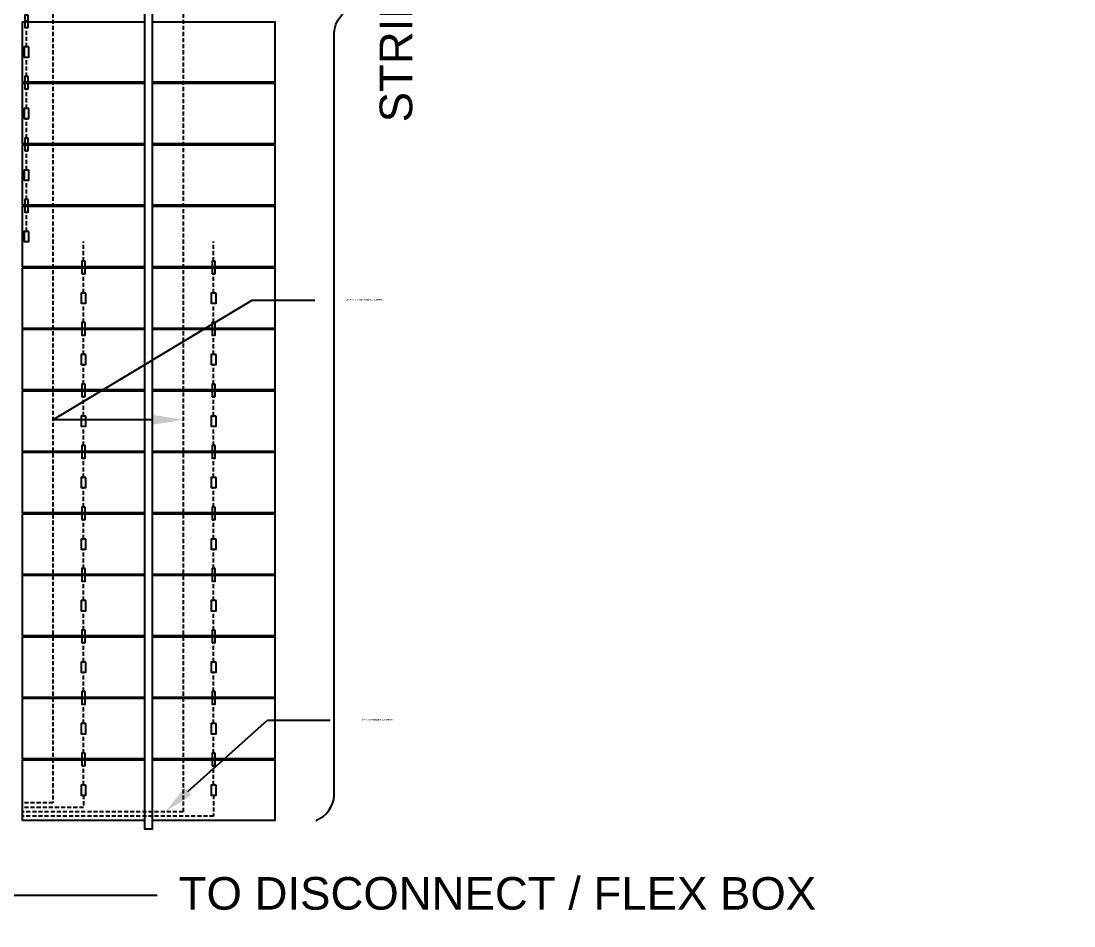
# Model space of a CAD drawing. Header units: feet. Extents: x -327 to 55127, y -2634 to 4121.
# Drawn here: x 1642.8 to 1707.4, y -2506.3 to -2450.7 of the extents above; entities that cross this region are included whole.
import ezdxf
from ezdxf import colors
from ezdxf.entities.mleader import LeaderData, LeaderLine
from ezdxf.math import Vec2, Vec3

# ---------------------------------------------------------------- set-up
doc = ezdxf.new("R2010")
doc.units = ezdxf.units.FT
doc.header["$MEASUREMENT"] = 0
doc.linetypes.add('HIDDEN', pattern=[0.375, 0.25, -0.125])
for name, color, linetype in [('E-CABL-DF', 10, 'DF_CABLE'), ('E-HARN-COMP', 8, 'Continuous'), ('E-TRNK-CABL-NEG', 6, 'HIDDEN'), ('E-TRUNK-CABLE-POS', 6, 'HIDDEN'), ('G-ANNO-TEXT', 1, 'Continuous'), ('PVcase PV Modules (full frames)', 142, 'Continuous')]:
    doc.layers.add(name, color=color, linetype=linetype)
doc.styles.add('NEI-A', font='arial.ttf')
doc.styles.get("Standard").update_dxf_attribs({"font": 'arial.ttf'})
doc.linetypes.add('DF_CABLE', pattern='A,1,-0.2,["DF",Standard,S=0.1,R=0,X=-0.1,Y=-0.05],-0.2', length=1.4)

# ---------------------------------------------------------------- blocks, each defined once
blk = doc.blocks.new('HT72-18X (2x39)')
for points in [[(49978.573, 17293.928), (49978.573, 17143.993), (49979.065, 17143.993), (49979.065, 17293.928), (49978.573, 17293.928)], [(49971.076, 17189.828), (49971.076, 17193.545), (49978.573, 17193.545), (49978.573, 17189.828), (49971.076, 17189.828)], [(49979.065, 17189.828), (49979.065, 17193.545), (49986.562, 17193.545), (49986.562, 17189.828), (49979.065, 17189.828)], [(49971.076, 17186.052), (49971.076, 17189.769), (49978.573, 17189.769), (49978.573, 17186.052), (49971.076, 17186.052)], [(49979.065, 17186.052), (49979.065, 17189.769), (49986.562, 17189.769), (49986.562, 17186.052), (49979.065, 17186.052)], [(49971.076, 17182.276), (49971.076, 17185.993), (49978.573, 17185.993), (49978.573, 17182.276), (49971.076, 17182.276)], [(49979.065, 17182.276), (49979.065, 17185.993), (49986.562, 17185.993), (49986.562, 17182.276), (49979.065, 17182.276)], [(49971.076, 17178.499), (49971.076, 17182.217), (49978.573, 17182.217), (49978.573, 17178.499), (49971.076, 17178.499)], [(49979.065, 17178.499), (49979.065, 17182.217), (49986.562, 17182.217), (49986.562, 17178.499), (49979.065, 17178.499)], [(49971.076, 17174.723), (49971.076, 17178.44), (49978.573, 17178.44), (49978.573, 17174.723), (49971.076, 17174.723)], [(49979.065, 17174.723), (49979.065, 17178.44), (49986.562, 17178.44), (49986.562, 17174.723), (49979.065, 17174.723)], [(49971.076, 17170.947), (49971.076, 17174.664), (49978.573, 17174.664), (49978.573, 17170.947), (49971.076, 17170.947)], [(49979.065, 17170.947), (49979.065, 17174.664), (49986.562, 17174.664), (49986.562, 17170.947), (49979.065, 17170.947)], [(49971.076, 17167.171), (49971.076, 17170.888), (49978.573, 17170.888), (49978.573, 17167.171), (49971.076, 17167.171)], [(49979.065, 17167.171), (49979.065, 17170.888), (49986.562, 17170.888), (49986.562, 17167.171), (49979.065, 17167.171)], [(49971.076, 17163.394), (49971.076, 17167.112), (49978.573, 17167.112), (49978.573, 17163.394), (49971.076, 17163.394)], [(49979.065, 17163.394), (49979.065, 17167.112), (49986.562, 17167.112), (49986.562, 17163.394), (49979.065, 17163.394)], [(49971.076, 17159.618), (49971.076, 17163.335), (49978.573, 17163.335), (49978.573, 17159.618), (49971.076, 17159.618)], [(49979.065, 17159.618), (49979.065, 17163.335), (49986.562, 17163.335), (49986.562, 17159.618), (49979.065, 17159.618)], [(49971.076, 17155.842), (49971.076, 17159.559), (49978.573, 17159.559), (49978.573, 17155.842), (49971.076, 17155.842)], [(49979.065, 17155.842), (49979.065, 17159.559), (49986.562, 17159.559), (49986.562, 17155.842), (49979.065, 17155.842)], [(49971.076, 17152.066), (49971.076, 17155.783), (49978.573, 17155.783), (49978.573, 17152.066), (49971.076, 17152.066)], [(49979.065, 17152.066), (49979.065, 17155.783), (49986.562, 17155.783), (49986.562, 17152.066), (49979.065, 17152.066)], [(49971.076, 17148.289), (49971.076, 17152.007), (49978.573, 17152.007), (49978.573, 17148.289), (49971.076, 17148.289)], [(49979.065, 17148.289), (49979.065, 17152.007), (49986.562, 17152.007), (49986.562, 17148.289), (49979.065, 17148.289)], [(49971.076, 17144.513), (49971.076, 17148.23), (49978.573, 17148.23), (49978.573, 17144.513), (49971.076, 17144.513)], [(49979.065, 17144.513), (49979.065, 17148.23), (49986.562, 17148.23), (49986.562, 17144.513), (49979.065, 17144.513)]]:
    blk.add_lwpolyline(points)

msp = doc.modelspace()

# ---------------------------------------------------------------- linework, layer by layer
at = {"layer": 'E-CABL-DF', "linetype": 'Continuous', "flags": 128}
msp.add_lwpolyline([(1651.199, -2504.398), (1647.332, -2504.398), (1639.073, -2504.398), (1639.073, -2500.772)], dxfattribs=at)
at = {"layer": 'E-HARN-COMP'}
for points in [[(1643.273, -2450.351), (1643.079, -2450.351), (1643.079, -2450.732), (1643.273, -2450.732)], [(1643.273, -2450.732), (1643.079, -2450.732), (1643.079, -2451.112), (1643.273, -2451.112)], [(1643.326, -2452.309), (1643.025, -2452.309), (1643.025, -2452.93), (1643.326, -2452.93)], [(1643.273, -2454.128), (1643.079, -2454.128), (1643.079, -2454.508), (1643.273, -2454.508)], [(1643.273, -2454.508), (1643.079, -2454.508), (1643.079, -2454.888), (1643.273, -2454.888)], [(1643.326, -2456.085), (1643.025, -2456.085), (1643.025, -2456.707), (1643.326, -2456.707)], [(1643.273, -2457.904), (1643.079, -2457.904), (1643.079, -2458.284), (1643.273, -2458.284)], [(1643.273, -2458.284), (1643.079, -2458.284), (1643.079, -2458.664), (1643.273, -2458.664)], [(1643.326, -2459.862), (1643.025, -2459.862), (1643.025, -2460.483), (1643.326, -2460.483)], [(1643.273, -2461.68), (1643.079, -2461.68), (1643.079, -2462.06), (1643.273, -2462.06)], [(1643.273, -2462.06), (1643.079, -2462.06), (1643.079, -2462.441), (1643.273, -2462.441)], [(1643.326, -2463.638), (1643.025, -2463.638), (1643.025, -2464.259), (1643.326, -2464.259)], [(1646.765, -2465.456), (1646.572, -2465.456), (1646.572, -2465.837), (1646.765, -2465.837)], [(1654.754, -2465.456), (1654.56, -2465.456), (1654.56, -2465.837), (1654.754, -2465.837)], [(1646.765, -2465.837), (1646.572, -2465.837), (1646.572, -2466.217), (1646.765, -2466.217)], [(1654.754, -2465.837), (1654.56, -2465.837), (1654.56, -2466.217), (1654.754, -2466.217)], [(1646.819, -2467.414), (1646.518, -2467.414), (1646.518, -2468.035), (1646.819, -2468.035)], [(1654.808, -2467.414), (1654.507, -2467.414), (1654.507, -2468.035), (1654.808, -2468.035)], [(1646.765, -2469.233), (1646.572, -2469.233), (1646.572, -2469.613), (1646.765, -2469.613)], [(1654.754, -2469.233), (1654.56, -2469.233), (1654.56, -2469.613), (1654.754, -2469.613)], [(1646.765, -2469.613), (1646.572, -2469.613), (1646.572, -2469.993), (1646.765, -2469.993)], [(1654.754, -2469.613), (1654.56, -2469.613), (1654.56, -2469.993), (1654.754, -2469.993)], [(1646.819, -2471.19), (1646.518, -2471.19), (1646.518, -2471.812), (1646.819, -2471.812)], [(1654.808, -2471.19), (1654.507, -2471.19), (1654.507, -2471.812), (1654.808, -2471.812)], [(1646.765, -2473.009), (1646.572, -2473.009), (1646.572, -2473.389), (1646.765, -2473.389)], [(1654.754, -2473.009), (1654.56, -2473.009), (1654.56, -2473.389), (1654.754, -2473.389)], [(1646.765, -2473.389), (1646.572, -2473.389), (1646.572, -2473.769), (1646.765, -2473.769)], [(1654.754, -2473.389), (1654.56, -2473.389), (1654.56, -2473.769), (1654.754, -2473.769)], [(1646.819, -2474.967), (1646.518, -2474.967), (1646.518, -2475.588), (1646.819, -2475.588)], [(1654.808, -2474.967), (1654.507, -2474.967), (1654.507, -2475.588), (1654.808, -2475.588)], [(1646.765, -2476.785), (1646.572, -2476.785), (1646.572, -2477.165), (1646.765, -2477.165)], [(1646.765, -2477.165), (1646.572, -2477.165), (1646.572, -2477.546), (1646.765, -2477.546)], [(1654.754, -2476.785), (1654.56, -2476.785), (1654.56, -2477.165), (1654.754, -2477.165)], [(1654.754, -2477.165), (1654.56, -2477.165), (1654.56, -2477.546), (1654.754, -2477.546)], [(1646.819, -2478.743), (1646.518, -2478.743), (1646.518, -2479.364), (1646.819, -2479.364)], [(1654.808, -2478.743), (1654.507, -2478.743), (1654.507, -2479.364), (1654.808, -2479.364)], [(1646.765, -2480.561), (1646.572, -2480.561), (1646.572, -2480.942), (1646.765, -2480.942)], [(1646.765, -2480.942), (1646.572, -2480.942), (1646.572, -2481.322), (1646.765, -2481.322)], [(1654.754, -2480.561), (1654.56, -2480.561), (1654.56, -2480.942), (1654.754, -2480.942)], [(1654.754, -2480.942), (1654.56, -2480.942), (1654.56, -2481.322), (1654.754, -2481.322)], [(1646.819, -2482.519), (1646.518, -2482.519), (1646.518, -2483.14), (1646.819, -2483.14)], [(1654.808, -2482.519), (1654.507, -2482.519), (1654.507, -2483.14), (1654.808, -2483.14)], [(1646.765, -2484.338), (1646.572, -2484.338), (1646.572, -2484.718), (1646.765, -2484.718)], [(1646.765, -2484.718), (1646.572, -2484.718), (1646.572, -2485.098), (1646.765, -2485.098)], [(1654.754, -2484.338), (1654.56, -2484.338), (1654.56, -2484.718), (1654.754, -2484.718)], [(1654.754, -2484.718), (1654.56, -2484.718), (1654.56, -2485.098), (1654.754, -2485.098)], [(1646.819, -2486.295), (1646.518, -2486.295), (1646.518, -2486.917), (1646.819, -2486.917)], [(1654.808, -2486.295), (1654.507, -2486.295), (1654.507, -2486.917), (1654.808, -2486.917)], [(1646.765, -2488.114), (1646.572, -2488.114), (1646.572, -2488.494), (1646.765, -2488.494)], [(1654.754, -2488.114), (1654.56, -2488.114), (1654.56, -2488.494), (1654.754, -2488.494)], [(1646.765, -2488.494), (1646.572, -2488.494), (1646.572, -2488.874), (1646.765, -2488.874)], [(1654.754, -2488.494), (1654.56, -2488.494), (1654.56, -2488.874), (1654.754, -2488.874)], [(1646.819, -2490.072), (1646.518, -2490.072), (1646.518, -2490.693), (1646.819, -2490.693)], [(1654.808, -2490.072), (1654.507, -2490.072), (1654.507, -2490.693), (1654.808, -2490.693)], [(1646.765, -2491.89), (1646.572, -2491.89), (1646.572, -2492.27), (1646.765, -2492.27)], [(1654.754, -2491.89), (1654.56, -2491.89), (1654.56, -2492.27), (1654.754, -2492.27)], [(1646.765, -2492.27), (1646.572, -2492.27), (1646.572, -2492.651), (1646.765, -2492.651)], [(1654.754, -2492.27), (1654.56, -2492.27), (1654.56, -2492.651), (1654.754, -2492.651)], [(1646.819, -2493.848), (1646.518, -2493.848), (1646.518, -2494.469), (1646.819, -2494.469)], [(1646.765, -2495.666), (1646.572, -2495.666), (1646.572, -2496.047), (1646.765, -2496.047)], [(1646.765, -2496.047), (1646.572, -2496.047), (1646.572, -2496.427), (1646.765, -2496.427)], [(1646.819, -2497.624), (1646.518, -2497.624), (1646.518, -2498.245), (1646.819, -2498.245)]]:
    msp.add_lwpolyline(points, close=True, dxfattribs=at)
at = {"layer": 'E-TRNK-CABL-NEG'}
for points in [[(1643.176, -2454.128), (1643.176, -2452.93)], [(1643.176, -2457.904), (1643.176, -2456.707)], [(1643.176, -2461.68), (1643.176, -2460.483)], [(1646.669, -2465.456), (1646.669, -2464.259)], [(1654.657, -2465.456), (1654.657, -2464.259)], [(1646.669, -2469.233), (1646.669, -2468.035)], [(1654.657, -2469.233), (1654.657, -2468.035)], [(1646.669, -2473.009), (1646.669, -2471.812)], [(1654.657, -2473.009), (1654.657, -2471.812)], [(1646.669, -2476.785), (1646.669, -2475.588)], [(1654.657, -2476.785), (1654.657, -2475.588)], [(1646.669, -2480.561), (1646.669, -2479.364)], [(1654.657, -2480.561), (1654.657, -2479.364)], [(1646.669, -2484.338), (1646.669, -2483.14)], [(1654.657, -2484.338), (1654.657, -2483.14)], [(1646.669, -2488.114), (1646.669, -2486.917)], [(1654.657, -2488.114), (1654.657, -2486.917)], [(1646.669, -2491.89), (1646.669, -2490.693)], [(1654.657, -2491.89), (1654.657, -2490.693)], [(1646.669, -2495.666), (1646.669, -2494.469)], [(1646.669, -2498.245), (1646.669, -2498.995), (1642.92, -2498.995)]]:
    msp.add_lwpolyline(points, dxfattribs=at)
at = {"layer": 'E-TRUNK-CABLE-POS'}
for points in [[(1646.669, -2401.538), (1646.669, -2400.764), (1644.794, -2400.764), (1644.794, -2498.722), (1642.92, -2498.722)], [(1643.176, -2452.309), (1643.176, -2451.112)], [(1643.176, -2456.085), (1643.176, -2454.888)], [(1643.176, -2459.862), (1643.176, -2458.664)], [(1643.176, -2463.638), (1643.176, -2462.441)], [(1646.669, -2467.414), (1646.669, -2466.217)], [(1654.657, -2467.414), (1654.657, -2466.217)], [(1646.669, -2471.19), (1646.669, -2469.993)], [(1654.657, -2471.19), (1654.657, -2469.993)], [(1646.669, -2474.967), (1646.669, -2473.769)], [(1654.657, -2474.967), (1654.657, -2473.769)], [(1646.669, -2478.743), (1646.669, -2477.546)], [(1654.657, -2478.743), (1654.657, -2477.546)], [(1646.669, -2482.519), (1646.669, -2481.322)], [(1654.657, -2482.519), (1654.657, -2481.322)], [(1646.669, -2486.295), (1646.669, -2485.098)], [(1654.657, -2486.295), (1654.657, -2485.098)], [(1646.669, -2490.072), (1646.669, -2488.874)], [(1654.657, -2490.072), (1654.657, -2488.874)], [(1646.669, -2493.848), (1646.669, -2492.651)], [(1646.669, -2497.624), (1646.669, -2496.427)]]:
    msp.add_lwpolyline(points, dxfattribs=at)
at = {"layer": 'G-ANNO-TEXT', "flags": 128}
msp.add_lwpolyline([(1660.924, -2499.793, 0.298343), (1662.062, -2498.251), (1662.062, -2451.434, -0.298343), (1663.199, -2449.892, -0.298343), (1662.062, -2448.349), (1662.062, -2401.532, 0.298343), (1660.924, -2399.99)], format="xyb", dxfattribs=at)

# ---------------------------------------------------------------- block references
at = {"layer": 'PVcase PV Modules (full frames)', "color": 144, "true_color": 0x007ca5}
msp.add_blockref('HT72-18X (2x39)', (-48328.156, -19644.306), dxfattribs=at)

# ---------------------------------------------------------------- texts
at = {"layer": 'G-ANNO-TEXT', "insert": (1666.87, -2442.499, -3.817), "char_height": 2, "width": 14.31195, "attachment_point": 9, "rotation": 90, "style": 'NEI-A', "bg_fill": 3, "box_fill_scale": 1.5, "bg_fill_color": 256, "bg_fill_transparency": 0}
msp.add_mtext('STRING #4', dxfattribs=at)

# ---------------------------------------------------------------- next in the draw order: texts
at = {"layer": 'G-ANNO-TEXT', "insert": (1652.514, -2503.274, -1.908), "char_height": 2, "width": 39.12368, "attachment_point": 1, "style": 'NEI-A', "bg_fill": 3, "box_fill_scale": 1.5, "bg_fill_color": 256, "bg_fill_transparency": 0}
msp.add_mtext('TO DISCONNECT / FLEX BOX', dxfattribs=at)

# ---------------------------------------------------------------- next in the draw order: leaders
at = {"layer": 'G-ANNO-TEXT'}
ml = msp.add_multileader_mtext('Standard', dxfattribs=at)
ml.set_content('(TYP.) OPTIMIZER JUMPERS', color=256, style='NEI-A')
ml.set_leader_properties()
ml.build(insert=Vec2(0, 0))
ml.multileader.update_dxf_attribs({"dogleg_length": 0.36, "arrow_head_size": 1.876})
ctx = ml.context
ctx.base_point, ctx.char_height, ctx.arrow_head_size, ctx.landing_gap_size, ctx.plane_origin = Vec3(1661.803, -2493.634, -1.908), 0.1, 1.876, 1.921, Vec3(2264.977, -2918.682, -1.908)
notes = []
notes.append((ctx, [(0, (1, 1, 0), (1657.961, -2493.634, -1.908), (1, 0), 3.842, [(1, [(1651.686, -2499.268, -1.908)], 0, [])])]))
ctx.mtext.insert, ctx.mtext.width, ctx.mtext.flow_direction = Vec3(1663.723, -2493.569, -1.908), 35.70198, 5
ctx.mtext.has_bg_fill, ctx.mtext.bg_color, ctx.mtext.bg_scale_factor, ctx.mtext.bg_transparency, ctx.mtext.use_window_bg_color = 1, -1073741824, 1.5, 0, 1
for ctx, leaders in notes:
    for number, flags, end, landing, length, lines in leaders:
        leader = LeaderData()
        leader.index, (leader.has_last_leader_line, leader.has_dogleg_vector, leader.attachment_direction) = number, flags
        leader.last_leader_point, leader.dogleg_vector, leader.dogleg_length = Vec3(end), Vec3(landing), length
        for number, points, colour, breaks in lines:
            line = LeaderLine()
            line.index, line.vertices, line.color, line.breaks = number, Vec3.list(points), colors.encode_raw_color(colour), breaks
            leader.lines.append(line)
        ctx.leaders.append(leader)

# ---------------------------------------------------------------- next in the draw order: linework, layer by layer
at = {"layer": 'E-HARN-COMP'}
for points in [[(1654.808, -2493.848), (1654.507, -2493.848), (1654.507, -2494.469), (1654.808, -2494.469)], [(1654.754, -2495.666), (1654.56, -2495.666), (1654.56, -2496.047), (1654.754, -2496.047)], [(1654.754, -2496.047), (1654.56, -2496.047), (1654.56, -2496.427), (1654.754, -2496.427)], [(1654.808, -2497.624), (1654.507, -2497.624), (1654.507, -2498.245), (1654.808, -2498.245)]]:
    msp.add_lwpolyline(points, close=True, dxfattribs=at)
at = {"layer": 'E-TRNK-CABL-NEG'}
for points in [[(1654.657, -2495.666), (1654.657, -2494.469)], [(1654.657, -2498.245), (1654.657, -2499.542), (1642.92, -2499.542)]]:
    msp.add_lwpolyline(points, dxfattribs=at)
at = {"layer": 'E-TRUNK-CABLE-POS'}
for points in [[(1654.657, -2401.538), (1654.657, -2400.764), (1652.783, -2400.764), (1652.783, -2499.268), (1642.92, -2499.268)], [(1654.657, -2493.848), (1654.657, -2492.651)], [(1654.657, -2497.624), (1654.657, -2496.427)]]:
    msp.add_lwpolyline(points, dxfattribs=at)

# ---------------------------------------------------------------- next in the draw order: leaders
at = {"layer": 'G-ANNO-TEXT'}
ml = msp.add_multileader_mtext('Standard', dxfattribs=at)
ml.set_content('(TYP.) (+) LONG STRING JUMPER', color=256, style='NEI-A')
ml.set_leader_properties()
ml.build(insert=Vec2(0, 0))
ml.multileader.update_dxf_attribs({"dogleg_length": 0.36, "arrow_head_size": 1.876})
ctx = ml.context
ctx.base_point, ctx.char_height, ctx.arrow_head_size, ctx.landing_gap_size, ctx.plane_origin = Vec3(1660.865, -2467.852), 0.1, 1.876, 1.921, Vec3(2192.407, -2964.273)
notes = []
notes.append((ctx, [(0, (1, 1, 0), (1657.024, -2467.852), (1, 0), 3.842, [(0, [(1652.783, -2475.198), (1644.794, -2475.198)], 0, [])])]))
ctx.mtext.insert, ctx.mtext.width, ctx.mtext.flow_direction = Vec3(1662.786, -2467.787), 44.61345, 5
ctx.mtext.has_bg_fill, ctx.mtext.bg_color, ctx.mtext.bg_scale_factor, ctx.mtext.bg_transparency, ctx.mtext.use_window_bg_color = 1, -1073741824, 1.5, 0, 1
for ctx, leaders in notes:
    for number, flags, end, landing, length, lines in leaders:
        leader = LeaderData()
        leader.index, (leader.has_last_leader_line, leader.has_dogleg_vector, leader.attachment_direction) = number, flags
        leader.last_leader_point, leader.dogleg_vector, leader.dogleg_length = Vec3(end), Vec3(landing), length
        for number, points, colour, breaks in lines:
            line = LeaderLine()
            line.index, line.vertices, line.color, line.breaks = number, Vec3.list(points), colors.encode_raw_color(colour), breaks
            leader.lines.append(line)
        ctx.leaders.append(leader)

doc.saveas('drawing.dxf')
